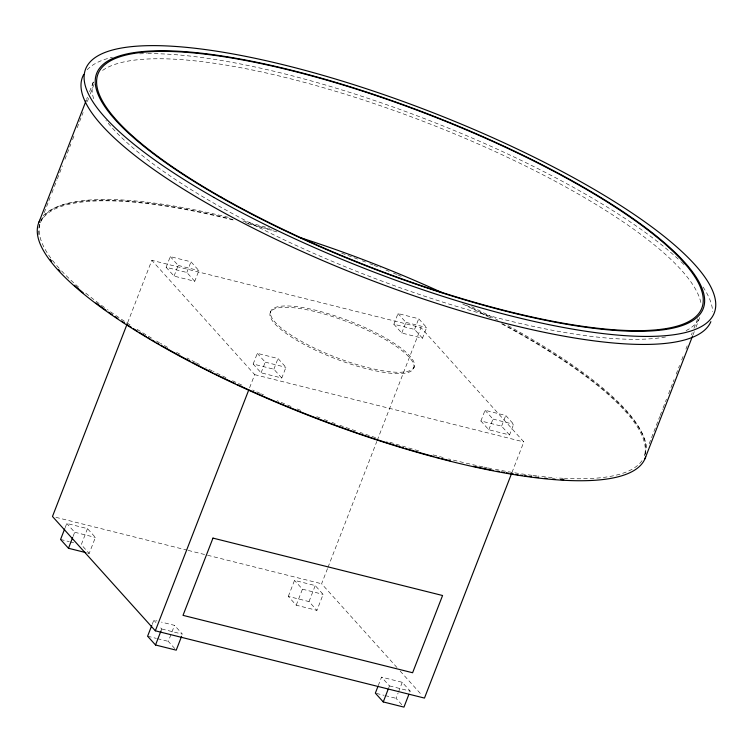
<?xml version="1.0" encoding="UTF-8"?>
<svg xmlns="http://www.w3.org/2000/svg" width="753" height="753" viewBox="0 0 753 753"><rect width="100%" height="100%" fill="white"/><g stroke="black" fill="none" stroke-linecap="round" stroke-linejoin="round"><path stroke-width="0.56" stroke-dasharray="3.77 2.82" d="M86.595 99.377L87.442 97.184M89.569 91.706L93.824 80.74A325.287 81.992 21.2 0 0 94.454 101.09M41.293 220.281L42.14 218.097M44.248 212.657L48.474 201.766M48.898 200.674L50.159 197.408M51.853 193.05L53.962 187.61M54.385 186.518L56.917 179.986M57.341 178.903L62.414 165.829M64.946 159.297L70.857 144.058M72.552 139.7L74.66 134.25M77.192 127.718L83.103 112.479M87.329 101.589L88.6 98.323M90.285 93.965L94.087 84.167M127.624 322.717L151.833 260.322L420.974 327.611L523.834 441.926L511.946 472.583M65.125 527.731L66.782 523.457L87.489 528.634L95.396 537.435L89.193 553.436L87.009 552.9M166.14 267.306L170.282 256.632L190.98 261.809L198.896 270.609L194.754 281.274L174.047 276.106L166.14 267.306L186.838 272.482L194.754 281.274M73.041 536.522L74.698 532.258L66.782 523.457M174.047 276.106L178.188 265.433L170.282 256.632M87.489 528.634L81.277 544.645L89.193 553.436M186.838 272.482L190.98 261.809M270.346 312.486L270.864 311.158M152.162 624.463L153.819 620.19L157.085 621.009M253.177 364.038L257.31 353.364L278.017 358.541L285.933 367.332L281.791 378.006L261.084 372.829L253.177 364.038L273.876 369.215L281.791 378.006M249.591 387.776L254.693 374.646L151.833 260.322M160.907 631.118L161.735 628.99L158.855 625.79M261.084 372.829L265.225 362.155L257.31 353.364M174.781 648.568L168.314 641.377L174.517 625.366L161.443 622.1M273.876 369.215L278.017 358.541M288.305 596.404L294.517 580.394L315.225 585.57L323.131 594.371L316.919 610.372L296.221 605.205L288.305 596.404L309.012 601.581L316.919 610.372M393.875 324.242L398.008 313.568L418.715 318.745L426.631 327.536L422.489 338.21L401.782 333.033L393.875 324.242L414.574 329.419L422.489 338.21M296.221 605.205L302.433 589.194L294.517 580.394M401.782 333.033L405.923 322.369L398.008 313.568M309.012 601.581L315.225 585.57M414.574 329.419L418.715 318.745M396.991 667.544L321.616 583.763L327.564 568.44M327.988 567.348L376.811 441.456M377.234 440.364L420.974 327.611M413.595 368.415A76.891 19.38 21.2 0 0 312.768 311.036A76.891 19.38 21.2 0 0 299.543 341.909A76.891 19.38 21.2 0 0 413.595 368.415L414.112 367.078A76.891 19.38 21.2 0 0 313.286 309.699A76.891 19.38 21.2 0 0 300.061 340.572A76.891 19.38 21.2 0 0 414.112 367.078M378.241 685.663L381.555 677.126L402.253 682.303L410.169 691.094L409.34 693.231M480.903 420.974L485.045 410.3L505.752 415.477L513.659 424.268L509.527 434.942L488.819 429.765L480.903 420.974L501.611 426.151L509.527 434.942M388.633 688.054L389.461 685.917L381.555 677.126M488.819 429.765L492.961 419.092L485.045 410.3M401.801 704.704L396.05 698.313L398.121 692.976M398.525 691.913L402.253 682.303M501.611 426.151L505.752 415.477M644.53 455.781L646.639 450.341M649.171 443.809L659.732 416.588M660.155 415.496L662.687 408.964M663.111 407.872L666.49 399.165M668.598 393.715L672.824 382.825M673.248 381.743L674.095 379.559M676.203 374.119L679.582 365.403M681.691 359.962L683.385 355.604M685.917 349.072L687.188 345.806M691.405 334.916L692.252 332.741M693.946 328.383L697.739 318.585M693.014 334.869L694.294 331.584M695.998 327.197L699.819 317.324A325.287 81.992 21.2 0 1 684.439 331.424M178.188 265.433L198.896 270.609M405.923 322.369L426.631 327.536M265.225 362.155L285.933 367.332M492.961 419.092L513.659 424.268M254.693 374.646L523.834 441.926M55.901 517.33L187.045 550.123M188.184 550.405L206.435 554.97M207.574 555.253L321.616 583.763M74.698 532.258L95.396 537.435M302.433 589.194L323.131 594.371M60.569 539.468L69.285 541.652M70.377 541.925L73.653 542.744M161.735 628.99L182.433 634.158L174.517 625.366M389.461 685.917L410.169 691.094M147.607 636.2L156.323 638.384M157.415 638.657L168.314 641.377M376.434 693.409L384.058 695.32M385.15 695.593L396.05 698.313M400.135 671.027L422.122 695.461M153.819 620.19L155.975 622.59M665.539 336.986A325.287 81.992 21.2 0 1 368.104 275.843A325.287 81.992 21.2 0 1 105.919 120.424M102.606 70.406A325.287 81.992 21.2 0 1 429.116 123.624A325.287 81.992 21.2 0 1 701.147 304.071M43.203 215.753A325.287 81.992 21.2 0 1 233.185 219.556M245.262 222.653A325.287 81.992 21.2 0 1 272.238 230.154M466.314 305.285A325.287 81.992 21.2 0 1 491.342 317.907M502.411 323.762A325.287 81.992 21.2 0 1 646.667 449.061M38.864 234.691A323.799 81.616 21.2 0 1 39.956 223.688M40.351 222.7A323.799 81.616 21.2 0 1 235.849 220.648M247.906 223.773A323.799 81.616 21.2 0 1 277.076 231.99M341.683 253.215A323.799 81.616 21.2 0 1 357.948 259.192M362.268 260.82A323.799 81.616 21.2 0 1 365.516 262.053M369.827 263.71A323.799 81.616 21.2 0 1 373.046 264.962M374.119 265.385A323.799 81.616 21.2 0 1 380.557 267.917M385.922 270.054A323.799 81.616 21.2 0 1 389.132 271.353M393.414 273.094A323.799 81.616 21.2 0 1 396.615 274.412M397.688 274.854A323.799 81.616 21.2 0 1 403.006 277.066M462.643 303.93A323.799 81.616 21.2 0 1 491.267 318.321M501.526 323.762A323.799 81.616 21.2 0 1 644.615 455.17M642.008 460.638A323.799 81.616 21.2 0 1 564.392 478.362M563.31 478.306A323.799 81.616 21.2 0 1 556.665 477.873M552.109 477.515A323.799 81.616 21.2 0 1 537.915 476.065M536.701 475.924A323.799 81.616 21.2 0 1 533.03 475.463M531.938 475.322A323.799 81.616 21.2 0 1 519.674 473.59M518.525 473.411A323.799 81.616 21.2 0 1 493.761 469.063M491.596 468.639A323.799 81.616 21.2 0 1 488.311 467.99M487.21 467.764A323.799 81.616 21.2 0 1 483.897 467.076M482.786 466.841A323.799 81.616 21.2 0 1 448.609 458.925M443.159 457.532A323.799 81.616 21.2 0 1 430.998 454.304M418.677 450.868A323.799 81.616 21.2 0 1 386.59 441.192M375.578 437.634A323.799 81.616 21.2 0 1 360.122 432.448M355.764 430.942A323.799 81.616 21.2 0 1 339.528 425.181M335.189 423.6A323.799 81.616 21.2 0 1 331.932 422.395M327.602 420.786A323.799 81.616 21.2 0 1 324.345 419.562M320.025 417.924A323.799 81.616 21.2 0 1 316.787 416.691M300.682 410.376A323.799 81.616 21.2 0 1 295.327 408.22M291.044 406.479A323.799 81.616 21.2 0 1 285.707 404.276M284.643 403.834A323.799 81.616 21.2 0 1 277.208 400.718M263.55 394.845A323.799 81.616 21.2 0 1 261.366 393.885M260.284 393.414A323.799 81.616 21.2 0 1 252.669 390.026M241.892 385.122A323.799 81.616 21.2 0 1 230.183 379.653M225.985 377.648A323.799 81.616 21.2 0 1 213.306 371.474M212.233 370.937A323.799 81.616 21.2 0 1 205.814 367.728M199.46 364.499A323.799 81.616 21.2 0 1 196.317 362.871M195.272 362.334A323.799 81.616 21.2 0 1 186.998 357.986M179.911 354.183A323.799 81.616 21.2 0 1 174.828 351.406M167.59 347.378A323.799 81.616 21.2 0 1 160.483 343.34M159.476 342.756A323.799 81.616 21.2 0 1 156.492 341.024M151.569 338.135A323.799 81.616 21.2 0 1 135.079 328.073M130.024 324.863A323.799 81.616 21.2 0 1 107.359 309.568M104.432 307.469A323.799 81.616 21.2 0 1 84.618 292.22M78.632 287.166A323.799 81.616 21.2 0 1 61.238 270.553M59.148 268.284A323.799 81.616 21.2 0 1 39.843 224.394M41.321 220.394A323.799 81.616 21.2 0 1 229.543 217.617M242.918 220.996A323.799 81.616 21.2 0 1 269.687 228.338M471.67 306.763A323.799 81.616 21.2 0 1 497.978 320.251M508.068 325.691A323.799 81.616 21.2 0 1 644.502 455.885M87.15 69.784A337.146 84.985 21.2 0 1 112.461 57.247M139.71 53.84A337.146 84.985 21.2 0 1 146.543 53.651M147.71 53.642A337.146 84.985 21.2 0 1 680.42 261.15M681.258 261.94A337.146 84.985 21.2 0 1 684.505 265.094M703.057 287.015A337.146 84.985 21.2 0 1 712.63 311.601"/><path stroke-width="1.13" d="M38.968 222.163L86.171 100.478M127.201 323.818L52.475 516.473L155.334 630.798L424.476 698.078L511.522 473.675M64.711 528.794L60.569 539.468L68.485 548.269L85.917 552.627M68.485 548.269L72.627 537.595M151.748 625.527L147.607 636.2L155.523 644.992L176.221 650.168L181.605 636.294M155.334 630.798L248.744 389.969M155.523 644.992L160.907 631.118M377.827 686.736L375.342 693.136L383.258 701.928L403.956 707.105L408.926 694.304M383.258 701.928L388.219 689.127M644.973 458.746L692.591 335.96M645.707 456.732A325.287 81.992 21.2 0 1 309.671 415.872A325.287 81.992 21.2 0 1 39.918 220.234M563.875 479.689A323.799 81.616 21.2 0 1 560.599 479.51M555.017 479.124A323.799 81.616 21.2 0 1 552.74 478.946M546.951 478.428A323.799 81.616 21.2 0 1 544.588 478.193M538.611 477.543A323.799 81.616 21.2 0 1 534.969 477.11M531.42 476.658A323.799 81.616 21.2 0 1 529.237 476.367M527.025 476.065A323.799 81.616 21.2 0 1 524.794 475.755M522.554 475.435A323.799 81.616 21.2 0 1 520.295 475.096M518.017 474.748A323.799 81.616 21.2 0 1 515.72 474.381M513.405 474.014A323.799 81.616 21.2 0 1 511.08 473.628M508.746 473.232A323.799 81.616 21.2 0 1 506.393 472.828M504.03 472.413A323.799 81.616 21.2 0 1 501.649 471.98M499.267 471.547A323.799 81.616 21.2 0 1 496.867 471.096M493.243 470.399A323.799 81.616 21.2 0 1 473.289 466.239M450.256 460.798A323.799 81.616 21.2 0 1 441.54 458.577M439.338 458.003A323.799 81.616 21.2 0 1 436.034 457.127M433.813 456.534A323.799 81.616 21.2 0 1 405.735 448.572M403.523 447.913A323.799 81.616 21.2 0 1 358.503 433.399M357.402 433.022A323.799 81.616 21.2 0 1 264.077 396.633M263.032 396.182A323.799 81.616 21.2 0 1 237.091 384.472M234.964 383.484A323.799 81.616 21.2 0 1 218.191 375.465M217.109 374.938A323.799 81.616 21.2 0 1 214.944 373.874M212.788 372.81A323.799 81.616 21.2 0 1 192.674 362.579M190.594 361.496A323.799 81.616 21.2 0 1 177.388 354.428M176.39 353.882A323.799 81.616 21.2 0 1 160.973 345.251M158.958 344.093A323.799 81.616 21.2 0 1 156.963 342.935M154.977 341.777A323.799 81.616 21.2 0 1 152.031 340.045M150.073 338.888A323.799 81.616 21.2 0 1 148.134 337.73M146.214 336.582A323.799 81.616 21.2 0 1 139.606 332.544M137.639 331.329A323.799 81.616 21.2 0 1 133.545 328.76M131.521 327.48A323.799 81.616 21.2 0 1 126.523 324.27M124.556 322.99A323.799 81.616 21.2 0 1 121.638 321.06M117.816 318.51A323.799 81.616 21.2 0 1 115.002 316.589M112.235 314.688A323.799 81.616 21.2 0 1 108.62 312.156M105.966 310.274A323.799 81.616 21.2 0 1 95.998 302.941M83.244 292.842A323.799 81.616 21.2 0 1 79.884 290.018M79.065 289.312A323.799 81.616 21.2 0 1 74.443 285.265M60.014 271.127A323.799 81.616 21.2 0 1 58.63 269.612M51.693 261.291A323.799 81.616 21.2 0 1 50.347 259.493M710.879 321.644A337.146 84.985 21.2 0 1 359.247 275.598A337.146 84.985 21.2 0 1 83.752 74.425M300.588 237.75A323.799 81.616 21.2 0 1 442.011 292.625M212.977 538.103L183.017 615.352L412.606 672.749L442.566 595.51L212.977 538.103M213.908 197.418A337.146 84.985 21.2 0 0 713.976 313.634A337.146 84.985 21.2 0 0 271.889 62.028A337.146 84.985 21.2 0 0 213.908 197.418M220.46 197.192A325.287 81.992 21.2 0 0 702.925 309.323A325.287 81.992 21.2 0 0 276.398 66.575A325.287 81.992 21.2 0 0 220.46 197.192M221.278 197.164A323.799 81.616 21.2 0 0 701.542 308.786A323.799 81.616 21.2 0 0 276.963 67.139A323.799 81.616 21.2 0 0 221.278 197.164"/></g></svg>
